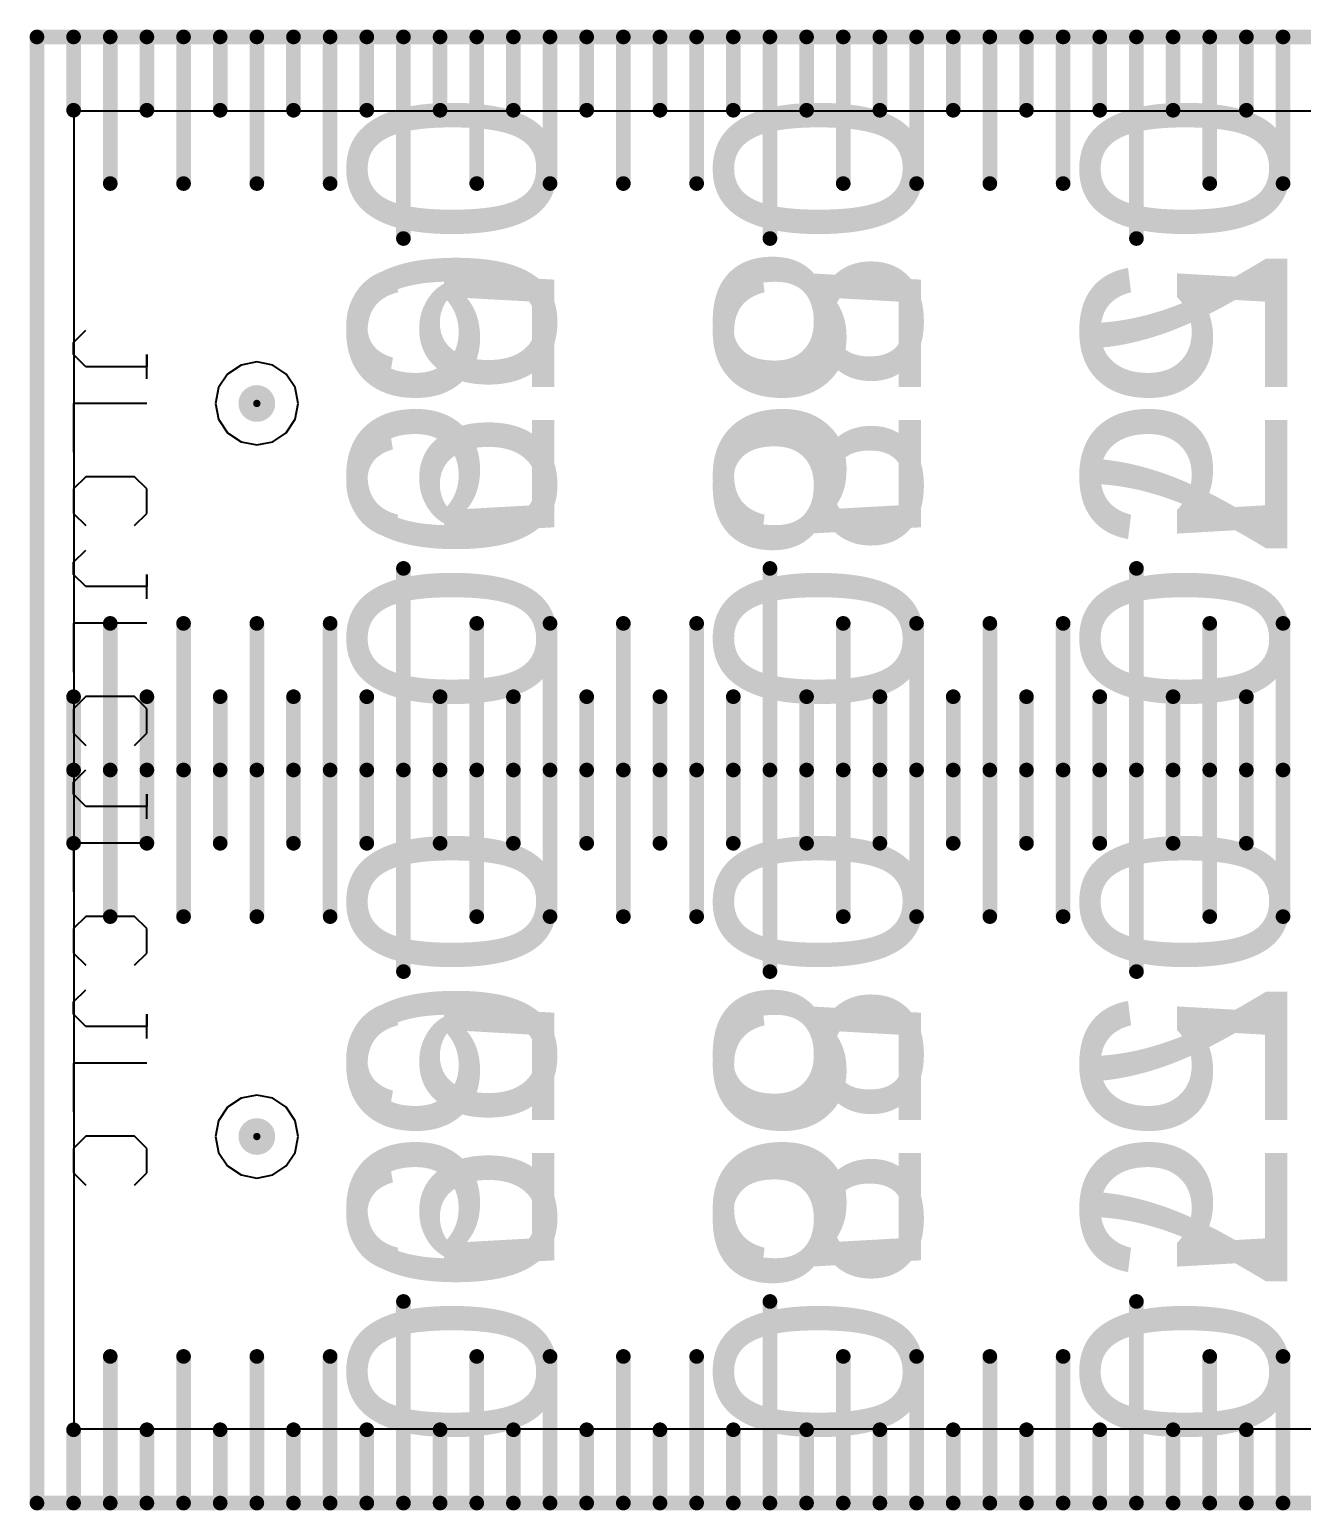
# Model space of a CAD drawing. Header units: millimetres. Extents: x 0 to 531, y -10 to 10.
# Drawn here: x 0.4 to 17.75, y -10.1 to 10.1 of the extents above; entities that cross this region are included whole.
import ezdxf

# ---------------------------------------------------------------- set-up
doc = ezdxf.new("R2010")
doc.units = ezdxf.units.MM
for name, color, linetype in [('BottomLayer', 5, 'Continuous'), ('BottomOverlay', 54, 'Continuous'), ('BottomSolder', 6, 'Continuous'), ('Mechanical1', 6, 'Continuous'), ('PadHoleLayer', 156, 'Continuous'), ('TopLayer', 1, 'Continuous'), ('TopOverlay', 2, 'Continuous'), ('TopSolder', 216, 'Continuous')]:
    doc.layers.add(name, color=color, linetype=linetype)

msp = doc.modelspace()

# ---------------------------------------------------------------- linework, layer by layer
at = {"layer": 'BottomLayer'}
for p, q in [((1.009, 8.991), (483.359, 8.991)), ((1.009, -8.991), (1.009, 8.991)), ((3.284, 5.523), (3.1, 5.4)), ((3.5, 5.566), (3.284, 5.523)), ((3.716, 5.523), (3.5, 5.566)), ((3.9, 5.4), (3.716, 5.523)), ((3.1, 5.4), (2.977, 5.216)), ((4.023, 5.216), (3.9, 5.4)), ((2.977, 5.216), (2.934, 5)), ((4.066, 5), (4.023, 5.216)), ((2.934, 5), (2.977, 4.784)), ((4.023, 4.784), (4.066, 5)), ((2.977, 4.784), (3.1, 4.6)), ((3.9, 4.6), (4.023, 4.784)), ((3.1, 4.6), (3.284, 4.477)), ((3.284, 4.477), (3.5, 4.434)), ((3.5, 4.434), (3.716, 4.477)), ((3.716, 4.477), (3.9, 4.6)), ((3.5, -4.434), (3.284, -4.477)), ((3.716, -4.477), (3.5, -4.434)), ((3.1, -4.6), (2.977, -4.784)), ((3.284, -4.477), (3.1, -4.6)), ((3.9, -4.6), (3.716, -4.477)), ((4.023, -4.784), (3.9, -4.6)), ((2.977, -4.784), (2.934, -5)), ((4.066, -5), (4.023, -4.784)), ((2.934, -5), (2.977, -5.216)), ((4.023, -5.216), (4.066, -5)), ((2.977, -5.216), (3.1, -5.4)), ((3.9, -5.4), (4.023, -5.216)), ((3.1, -5.4), (3.284, -5.523)), ((3.716, -5.523), (3.9, -5.4)), ((3.284, -5.523), (3.5, -5.566)), ((3.5, -5.566), (3.716, -5.523)), ((483.353, -8.991), (1.009, -8.991))]:
    msp.add_line(p, q, dxfattribs=at)
at = {"layer": 'BottomOverlay', "const_width": 0.2}
for points in [[(1, 9), (1, 10)], [(1.5, 8), (1.5, 10)], [(2, 9), (2, 10)], [(2.5, 8), (2.5, 10)], [(3, 9), (3, 10)], [(3.5, 8), (3.5, 10)], [(4, 9), (4, 10)], [(4.5, 8), (4.5, 10)], [(5, 9), (5, 10)], [(5.5, 7.25), (5.5, 10)], [(6, 9), (6, 10)], [(6.5, 8), (6.5, 10)], [(7, 9), (7, 10)], [(7.5, 8), (7.5, 10)], [(8, 9), (8, 10)], [(8.5, 8), (8.5, 10)], [(9, 9), (9, 10)], [(9.5, 8), (9.5, 10)], [(10, 9), (10, 10)], [(10.5, 7.25), (10.5, 10)], [(11, 9), (11, 10)], [(11.5, 8), (11.5, 10)], [(12, 9), (12, 10)], [(12.5, 8), (12.5, 10)], [(13, 9), (13, 10)], [(13.5, 8), (13.5, 10)], [(14, 9), (14, 10)], [(14.5, 8), (14.5, 10)], [(15, 9), (15, 10)], [(15.5, 7.25), (15.5, 10)], [(16, 9), (16, 10)], [(16.5, 8), (16.5, 10)], [(17, 9), (17, 10)], [(17.5, 8), (17.5, 10)], [(5.5, 0), (5.5, 2.75)], [(10.5, 0), (10.5, 2.75)], [(15.5, 0), (15.5, 2.75)], [(1.5, 0), (1.5, 2)], [(2.5, 0), (2.5, 2)], [(3.5, 0), (3.5, 2)], [(4.5, 0), (4.5, 2)], [(6.5, 0), (6.5, 2)], [(7.5, 0), (7.5, 2)], [(8.5, 0), (8.5, 2)], [(9.5, 0), (9.5, 2)], [(11.5, 0), (11.5, 2)], [(12.5, 0), (12.5, 2)], [(13.5, 0), (13.5, 2)], [(14.5, 0), (14.5, 2)], [(16.5, 0), (16.5, 2)], [(17.5, 0), (17.5, 2)], [(1, 0), (1, 1)], [(2, 0), (2, 1)], [(3, 0), (3, 1)], [(4, 0), (4, 1)], [(5, 0), (5, 1)], [(6, 0), (6, 1)], [(7, 0), (7, 1)], [(8, 0), (8, 1)], [(9, 0), (9, 1)], [(10, 0), (10, 1)], [(11, 0), (11, 1)], [(12, 0), (12, 1)], [(13, 0), (13, 1)], [(14, 0), (14, 1)], [(15, 0), (15, 1)], [(16, 0), (16, 1)], [(17, 0), (17, 1)], [(1, -1), (1, 0)], [(1.5, -2), (1.5, 0)], [(2, -1), (2, 0)], [(2.5, -2), (2.5, 0)], [(3, -1), (3, 0)], [(3.5, -2), (3.5, 0)], [(4, -1), (4, 0)], [(4.5, -2), (4.5, 0)], [(5, -1), (5, 0)], [(5.5, -2.75), (5.5, 0)], [(6, -1), (6, 0)], [(6.5, -2), (6.5, 0)], [(7, -1), (7, 0)], [(7.5, -2), (7.5, 0)], [(8, -1), (8, 0)], [(8.5, -2), (8.5, 0)], [(9, -1), (9, 0)], [(9.5, -2), (9.5, 0)], [(10, -1), (10, 0)], [(10.5, -2.75), (10.5, 0)], [(11, -1), (11, 0)], [(11.5, -2), (11.5, 0)], [(12, -1), (12, 0)], [(12.5, -2), (12.5, 0)], [(13, -1), (13, 0)], [(13.5, -2), (13.5, 0)], [(14, -1), (14, 0)], [(14.5, -2), (14.5, 0)], [(15, -1), (15, 0)], [(15.5, -2.75), (15.5, 0)], [(16, -1), (16, 0)], [(16.5, -2), (16.5, 0)], [(17, -1), (17, 0)], [(17.5, -2), (17.5, 0)], [(5.5, -10), (5.5, -7.25)], [(10.5, -10), (10.5, -7.25)], [(15.5, -10), (15.5, -7.25)], [(1.5, -10), (1.5, -8)], [(2.5, -10), (2.5, -8)], [(3.5, -10), (3.5, -8)], [(4.5, -10), (4.5, -8)], [(6.5, -10), (6.5, -8)], [(7.5, -10), (7.5, -8)], [(8.5, -10), (8.5, -8)], [(9.5, -10), (9.5, -8)], [(11.5, -10), (11.5, -8)], [(12.5, -10), (12.5, -8)], [(13.5, -10), (13.5, -8)], [(14.5, -10), (14.5, -8)], [(16.5, -10), (16.5, -8)], [(17.5, -10), (17.5, -8)], [(1, -10), (1, -9)], [(2, -10), (2, -9)], [(3, -10), (3, -9)], [(4, -10), (4, -9)], [(5, -10), (5, -9)], [(6, -10), (6, -9)], [(7, -10), (7, -9)], [(8, -10), (8, -9)], [(9, -10), (9, -9)], [(10, -10), (10, -9)], [(11, -10), (11, -9)], [(12, -10), (12, -9)], [(13, -10), (13, -9)], [(14, -10), (14, -9)], [(15, -10), (15, -9)], [(16, -10), (16, -9)], [(17, -10), (17, -9)]]:
    msp.add_lwpolyline(points, dxfattribs=at)
at = {"layer": 'BottomOverlay', "const_width": 0.1}
for points in [[(0.95, 10, 1), (1.05, 10, 1)], [(1.45, 10, 1), (1.55, 10, 1)], [(1.95, 10, 1), (2.05, 10, 1)], [(2.45, 10, 1), (2.55, 10, 1)], [(2.95, 10, 1), (3.05, 10, 1)], [(3.45, 10, 1), (3.55, 10, 1)], [(3.95, 10, 1), (4.05, 10, 1)], [(4.45, 10, 1), (4.55, 10, 1)], [(4.95, 10, 1), (5.05, 10, 1)], [(5.45, 10, 1), (5.55, 10, 1)], [(5.95, 10, 1), (6.05, 10, 1)], [(6.45, 10, 1), (6.55, 10, 1)], [(6.95, 10, 1), (7.05, 10, 1)], [(7.45, 10, 1), (7.55, 10, 1)], [(7.95, 10, 1), (8.05, 10, 1)], [(8.45, 10, 1), (8.55, 10, 1)], [(8.95, 10, 1), (9.05, 10, 1)], [(9.45, 10, 1), (9.55, 10, 1)], [(9.95, 10, 1), (10.05, 10, 1)], [(10.45, 10, 1), (10.55, 10, 1)], [(10.95, 10, 1), (11.05, 10, 1)], [(11.45, 10, 1), (11.55, 10, 1)], [(11.95, 10, 1), (12.05, 10, 1)], [(12.45, 10, 1), (12.55, 10, 1)], [(12.95, 10, 1), (13.05, 10, 1)], [(13.45, 10, 1), (13.55, 10, 1)], [(13.95, 10, 1), (14.05, 10, 1)], [(14.45, 10, 1), (14.55, 10, 1)], [(14.95, 10, 1), (15.05, 10, 1)], [(15.45, 10, 1), (15.55, 10, 1)], [(15.95, 10, 1), (16.05, 10, 1)], [(16.45, 10, 1), (16.55, 10, 1)], [(16.95, 10, 1), (17.05, 10, 1)], [(17.45, 10, 1), (17.55, 10, 1)], [(0.95, 9, 1), (1.05, 9, 1)], [(1.95, 9, 1), (2.05, 9, 1)], [(2.95, 9, 1), (3.05, 9, 1)], [(3.95, 9, 1), (4.05, 9, 1)], [(4.95, 9, 1), (5.05, 9, 1)], [(5.95, 9, 1), (6.05, 9, 1)], [(6.95, 9, 1), (7.05, 9, 1)], [(7.95, 9, 1), (8.05, 9, 1)], [(8.95, 9, 1), (9.05, 9, 1)], [(9.95, 9, 1), (10.05, 9, 1)], [(10.95, 9, 1), (11.05, 9, 1)], [(11.95, 9, 1), (12.05, 9, 1)], [(12.95, 9, 1), (13.05, 9, 1)], [(13.95, 9, 1), (14.05, 9, 1)], [(14.95, 9, 1), (15.05, 9, 1)], [(15.95, 9, 1), (16.05, 9, 1)], [(16.95, 9, 1), (17.05, 9, 1)], [(1.45, 8, 1), (1.55, 8, 1)], [(2.45, 8, 1), (2.55, 8, 1)], [(3.45, 8, 1), (3.55, 8, 1)], [(4.45, 8, 1), (4.55, 8, 1)], [(6.45, 8, 1), (6.55, 8, 1)], [(7.45, 8, 1), (7.55, 8, 1)], [(8.45, 8, 1), (8.55, 8, 1)], [(9.45, 8, 1), (9.55, 8, 1)], [(11.45, 8, 1), (11.55, 8, 1)], [(12.45, 8, 1), (12.55, 8, 1)], [(13.45, 8, 1), (13.55, 8, 1)], [(14.45, 8, 1), (14.55, 8, 1)], [(16.45, 8, 1), (16.55, 8, 1)], [(17.45, 8, 1), (17.55, 8, 1)], [(5.45, 7.25, 1), (5.55, 7.25, 1)], [(10.45, 7.25, 1), (10.55, 7.25, 1)], [(15.45, 7.25, 1), (15.55, 7.25, 1)], [(5.45, 2.75, 1), (5.55, 2.75, 1)], [(10.45, 2.75, 1), (10.55, 2.75, 1)], [(15.45, 2.75, 1), (15.55, 2.75, 1)], [(1.45, 2, 1), (1.55, 2, 1)], [(2.45, 2, 1), (2.55, 2, 1)], [(3.45, 2, 1), (3.55, 2, 1)], [(4.45, 2, 1), (4.55, 2, 1)], [(6.45, 2, 1), (6.55, 2, 1)], [(7.45, 2, 1), (7.55, 2, 1)], [(8.45, 2, 1), (8.55, 2, 1)], [(9.45, 2, 1), (9.55, 2, 1)], [(11.45, 2, 1), (11.55, 2, 1)], [(12.45, 2, 1), (12.55, 2, 1)], [(13.45, 2, 1), (13.55, 2, 1)], [(14.45, 2, 1), (14.55, 2, 1)], [(16.45, 2, 1), (16.55, 2, 1)], [(17.45, 2, 1), (17.55, 2, 1)], [(0.95, 1, 1), (1.05, 1, 1)], [(1.95, 1, 1), (2.05, 1, 1)], [(2.95, 1, 1), (3.05, 1, 1)], [(3.95, 1, 1), (4.05, 1, 1)], [(4.95, 1, 1), (5.05, 1, 1)], [(5.95, 1, 1), (6.05, 1, 1)], [(6.95, 1, 1), (7.05, 1, 1)], [(7.95, 1, 1), (8.05, 1, 1)], [(8.95, 1, 1), (9.05, 1, 1)], [(9.95, 1, 1), (10.05, 1, 1)], [(10.95, 1, 1), (11.05, 1, 1)], [(11.95, 1, 1), (12.05, 1, 1)], [(12.95, 1, 1), (13.05, 1, 1)], [(13.95, 1, 1), (14.05, 1, 1)], [(14.95, 1, 1), (15.05, 1, 1)], [(15.95, 1, 1), (16.05, 1, 1)], [(16.95, 1, 1), (17.05, 1, 1)], [(0.95, 0, 1), (1.05, 0, 1)], [(0.95, 0, 1), (1.05, 0, 1)], [(1.45, 0, 1), (1.55, 0, 1)], [(1.45, 0, 1), (1.55, 0, 1)], [(1.95, 0, 1), (2.05, 0, 1)], [(1.95, 0, 1), (2.05, 0, 1)], [(2.45, 0, 1), (2.55, 0, 1)], [(2.45, 0, 1), (2.55, 0, 1)], [(2.95, 0, 1), (3.05, 0, 1)], [(2.95, 0, 1), (3.05, 0, 1)], [(3.45, 0, 1), (3.55, 0, 1)], [(3.45, 0, 1), (3.55, 0, 1)], [(3.95, 0, 1), (4.05, 0, 1)], [(3.95, 0, 1), (4.05, 0, 1)], [(4.45, 0, 1), (4.55, 0, 1)], [(4.45, 0, 1), (4.55, 0, 1)], [(4.95, 0, 1), (5.05, 0, 1)], [(4.95, 0, 1), (5.05, 0, 1)], [(5.45, 0, 1), (5.55, 0, 1)], [(5.45, 0, 1), (5.55, 0, 1)], [(5.95, 0, 1), (6.05, 0, 1)], [(5.95, 0, 1), (6.05, 0, 1)], [(6.45, 0, 1), (6.55, 0, 1)], [(6.45, 0, 1), (6.55, 0, 1)], [(6.95, 0, 1), (7.05, 0, 1)], [(6.95, 0, 1), (7.05, 0, 1)], [(7.45, 0, 1), (7.55, 0, 1)], [(7.45, 0, 1), (7.55, 0, 1)], [(7.95, 0, 1), (8.05, 0, 1)], [(7.95, 0, 1), (8.05, 0, 1)], [(8.45, 0, 1), (8.55, 0, 1)], [(8.45, 0, 1), (8.55, 0, 1)], [(8.95, 0, 1), (9.05, 0, 1)], [(8.95, 0, 1), (9.05, 0, 1)], [(9.45, 0, 1), (9.55, 0, 1)], [(9.45, 0, 1), (9.55, 0, 1)], [(9.95, 0, 1), (10.05, 0, 1)], [(9.95, 0, 1), (10.05, 0, 1)], [(10.45, 0, 1), (10.55, 0, 1)], [(10.45, 0, 1), (10.55, 0, 1)], [(10.95, 0, 1), (11.05, 0, 1)], [(10.95, 0, 1), (11.05, 0, 1)], [(11.45, 0, 1), (11.55, 0, 1)], [(11.45, 0, 1), (11.55, 0, 1)], [(11.95, 0, 1), (12.05, 0, 1)], [(11.95, 0, 1), (12.05, 0, 1)], [(12.45, 0, 1), (12.55, 0, 1)], [(12.45, 0, 1), (12.55, 0, 1)], [(12.95, 0, 1), (13.05, 0, 1)], [(12.95, 0, 1), (13.05, 0, 1)], [(13.45, 0, 1), (13.55, 0, 1)], [(13.45, 0, 1), (13.55, 0, 1)], [(13.95, 0, 1), (14.05, 0, 1)], [(13.95, 0, 1), (14.05, 0, 1)], [(14.45, 0, 1), (14.55, 0, 1)], [(14.45, 0, 1), (14.55, 0, 1)], [(14.95, 0, 1), (15.05, 0, 1)], [(14.95, 0, 1), (15.05, 0, 1)], [(15.45, 0, 1), (15.55, 0, 1)], [(15.45, 0, 1), (15.55, 0, 1)], [(15.95, 0, 1), (16.05, 0, 1)], [(15.95, 0, 1), (16.05, 0, 1)], [(16.45, 0, 1), (16.55, 0, 1)], [(16.45, 0, 1), (16.55, 0, 1)], [(16.95, 0, 1), (17.05, 0, 1)], [(16.95, 0, 1), (17.05, 0, 1)], [(17.45, 0, 1), (17.55, 0, 1)], [(17.45, 0, 1), (17.55, 0, 1)], [(0.95, -1, 1), (1.05, -1, 1)], [(1.95, -1, 1), (2.05, -1, 1)], [(2.95, -1, 1), (3.05, -1, 1)], [(3.95, -1, 1), (4.05, -1, 1)], [(4.95, -1, 1), (5.05, -1, 1)], [(5.95, -1, 1), (6.05, -1, 1)], [(6.95, -1, 1), (7.05, -1, 1)], [(7.95, -1, 1), (8.05, -1, 1)], [(8.95, -1, 1), (9.05, -1, 1)], [(9.95, -1, 1), (10.05, -1, 1)], [(10.95, -1, 1), (11.05, -1, 1)], [(11.95, -1, 1), (12.05, -1, 1)], [(12.95, -1, 1), (13.05, -1, 1)], [(13.95, -1, 1), (14.05, -1, 1)], [(14.95, -1, 1), (15.05, -1, 1)], [(15.95, -1, 1), (16.05, -1, 1)], [(16.95, -1, 1), (17.05, -1, 1)], [(1.45, -2, 1), (1.55, -2, 1)], [(2.45, -2, 1), (2.55, -2, 1)], [(3.45, -2, 1), (3.55, -2, 1)], [(4.45, -2, 1), (4.55, -2, 1)], [(6.45, -2, 1), (6.55, -2, 1)], [(7.45, -2, 1), (7.55, -2, 1)], [(8.45, -2, 1), (8.55, -2, 1)], [(9.45, -2, 1), (9.55, -2, 1)], [(11.45, -2, 1), (11.55, -2, 1)], [(12.45, -2, 1), (12.55, -2, 1)], [(13.45, -2, 1), (13.55, -2, 1)], [(14.45, -2, 1), (14.55, -2, 1)], [(16.45, -2, 1), (16.55, -2, 1)], [(17.45, -2, 1), (17.55, -2, 1)], [(5.45, -2.75, 1), (5.55, -2.75, 1)], [(10.45, -2.75, 1), (10.55, -2.75, 1)], [(15.45, -2.75, 1), (15.55, -2.75, 1)], [(5.45, -7.25, 1), (5.55, -7.25, 1)], [(10.45, -7.25, 1), (10.55, -7.25, 1)], [(15.45, -7.25, 1), (15.55, -7.25, 1)], [(1.45, -8, 1), (1.55, -8, 1)], [(2.45, -8, 1), (2.55, -8, 1)], [(3.45, -8, 1), (3.55, -8, 1)], [(4.45, -8, 1), (4.55, -8, 1)], [(6.45, -8, 1), (6.55, -8, 1)], [(7.45, -8, 1), (7.55, -8, 1)], [(8.45, -8, 1), (8.55, -8, 1)], [(9.45, -8, 1), (9.55, -8, 1)], [(11.45, -8, 1), (11.55, -8, 1)], [(12.45, -8, 1), (12.55, -8, 1)], [(13.45, -8, 1), (13.55, -8, 1)], [(14.45, -8, 1), (14.55, -8, 1)], [(16.45, -8, 1), (16.55, -8, 1)], [(17.45, -8, 1), (17.55, -8, 1)], [(0.95, -9, 1), (1.05, -9, 1)], [(1.95, -9, 1), (2.05, -9, 1)], [(2.95, -9, 1), (3.05, -9, 1)], [(3.95, -9, 1), (4.05, -9, 1)], [(4.95, -9, 1), (5.05, -9, 1)], [(5.95, -9, 1), (6.05, -9, 1)], [(6.95, -9, 1), (7.05, -9, 1)], [(7.95, -9, 1), (8.05, -9, 1)], [(8.95, -9, 1), (9.05, -9, 1)], [(9.95, -9, 1), (10.05, -9, 1)], [(10.95, -9, 1), (11.05, -9, 1)], [(11.95, -9, 1), (12.05, -9, 1)], [(12.95, -9, 1), (13.05, -9, 1)], [(13.95, -9, 1), (14.05, -9, 1)], [(14.95, -9, 1), (15.05, -9, 1)], [(15.95, -9, 1), (16.05, -9, 1)], [(16.95, -9, 1), (17.05, -9, 1)], [(0.95, -10, 1), (1.05, -10, 1)], [(1.45, -10, 1), (1.55, -10, 1)], [(1.95, -10, 1), (2.05, -10, 1)], [(2.45, -10, 1), (2.55, -10, 1)], [(2.95, -10, 1), (3.05, -10, 1)], [(3.45, -10, 1), (3.55, -10, 1)], [(3.95, -10, 1), (4.05, -10, 1)], [(4.45, -10, 1), (4.55, -10, 1)], [(4.95, -10, 1), (5.05, -10, 1)], [(5.45, -10, 1), (5.55, -10, 1)], [(5.95, -10, 1), (6.05, -10, 1)], [(6.45, -10, 1), (6.55, -10, 1)], [(6.95, -10, 1), (7.05, -10, 1)], [(7.45, -10, 1), (7.55, -10, 1)], [(7.95, -10, 1), (8.05, -10, 1)], [(8.45, -10, 1), (8.55, -10, 1)], [(8.95, -10, 1), (9.05, -10, 1)], [(9.45, -10, 1), (9.55, -10, 1)], [(9.95, -10, 1), (10.05, -10, 1)], [(10.45, -10, 1), (10.55, -10, 1)], [(10.95, -10, 1), (11.05, -10, 1)], [(11.45, -10, 1), (11.55, -10, 1)], [(11.95, -10, 1), (12.05, -10, 1)], [(12.45, -10, 1), (12.55, -10, 1)], [(12.95, -10, 1), (13.05, -10, 1)], [(13.45, -10, 1), (13.55, -10, 1)], [(13.95, -10, 1), (14.05, -10, 1)], [(14.45, -10, 1), (14.55, -10, 1)], [(14.95, -10, 1), (15.05, -10, 1)], [(15.45, -10, 1), (15.55, -10, 1)], [(15.95, -10, 1), (16.05, -10, 1)], [(16.45, -10, 1), (16.55, -10, 1)], [(16.95, -10, 1), (17.05, -10, 1)], [(17.45, -10, 1), (17.55, -10, 1)]]:
    msp.add_lwpolyline(points, format="xyb", close=True, dxfattribs=at)
at = {"layer": 'BottomSolder', "const_width": 0.05}
for points in [[(3.475, 5, 1), (3.525, 5, 1)], [(3.475, -5, 1), (3.525, -5, 1)]]:
    msp.add_lwpolyline(points, format="xyb", close=True, dxfattribs=at)
at = {"layer": 'Mechanical1', "const_width": 0.2}
for points in [[(0.5, 10), (484.828, 10)], [(0.5, -10), (0.5, 10)], [(0.5, -10), (484.821, -10)]]:
    msp.add_lwpolyline(points, dxfattribs=at)
at = {"layer": 'Mechanical1', "const_width": 0.1}
for points in [[(0.45, 10, 1), (0.55, 10, 1)], [(0.45, 10, 1), (0.55, 10, 1)], [(0.45, -10, 1), (0.55, -10, 1)], [(0.45, -10, 1), (0.55, -10, 1)]]:
    msp.add_lwpolyline(points, format="xyb", close=True, dxfattribs=at)
at = {"layer": 'PadHoleLayer', "const_width": 0.25}
for points in [[(3.375, 5, 1), (3.625, 5, 1)], [(3.375, -5, 1), (3.625, -5, 1)]]:
    msp.add_lwpolyline(points, format="xyb", close=True, dxfattribs=at)
at = {"layer": 'TopLayer'}
for p, q in [((1.009, 8.991), (483.359, 8.991)), ((1.009, -8.991), (1.009, 8.991)), ((3.284, 5.523), (3.1, 5.4)), ((3.5, 5.566), (3.284, 5.523)), ((3.716, 5.523), (3.5, 5.566)), ((3.9, 5.4), (3.716, 5.523)), ((3.1, 5.4), (2.977, 5.216)), ((4.023, 5.216), (3.9, 5.4)), ((2.977, 5.216), (2.934, 5)), ((4.066, 5), (4.023, 5.216)), ((2.934, 5), (2.977, 4.784)), ((4.023, 4.784), (4.066, 5)), ((2.977, 4.784), (3.1, 4.6)), ((3.9, 4.6), (4.023, 4.784)), ((3.1, 4.6), (3.284, 4.477)), ((3.284, 4.477), (3.5, 4.434)), ((3.5, 4.434), (3.716, 4.477)), ((3.716, 4.477), (3.9, 4.6)), ((3.5, -4.434), (3.284, -4.477)), ((3.716, -4.477), (3.5, -4.434)), ((3.1, -4.6), (2.977, -4.784)), ((3.284, -4.477), (3.1, -4.6)), ((3.9, -4.6), (3.716, -4.477)), ((4.023, -4.784), (3.9, -4.6)), ((2.977, -4.784), (2.934, -5)), ((4.066, -5), (4.023, -4.784)), ((2.934, -5), (2.977, -5.216)), ((4.023, -5.216), (4.066, -5)), ((2.977, -5.216), (3.1, -5.4)), ((3.9, -5.4), (4.023, -5.216)), ((3.1, -5.4), (3.284, -5.523)), ((3.716, -5.523), (3.9, -5.4)), ((3.284, -5.523), (3.5, -5.566)), ((3.5, -5.566), (3.716, -5.523)), ((483.353, -8.991), (1.009, -8.991))]:
    msp.add_line(p, q, dxfattribs=at)
at = {"layer": 'TopOverlay'}
for p, q in [((1, 5.833), (1.167, 6)), ((1, 5.667), (1, 5.833)), ((1.167, 5.5), (1, 5.667)), ((2, 5.334), (2, 5.667)), ((2, 5.667), (2, 5.5)), ((2, 5.5), (1.167, 5.5)), ((2, 5), (1, 5)), ((1, 5), (1, 4.334)), ((1.167, 4.001), (1, 3.834)), ((1.833, 4.001), (1.167, 4.001)), ((2, 3.834), (1.833, 4.001)), ((1, 3.834), (1, 3.501)), ((2, 3.501), (2, 3.834)), ((1, 3.501), (1.167, 3.334)), ((1.833, 3.334), (2, 3.501)), ((1, 2.834), (1.167, 3.001)), ((1, 2.668), (1, 2.834)), ((1.167, 2.501), (1, 2.668)), ((2, 2.335), (2, 2.668)), ((2, 2.668), (2, 2.501)), ((2, 2.501), (1.167, 2.501)), ((2, 2.001), (1, 2.001)), ((1, 2.001), (1, 1.335)), ((1.167, 1.002), (1, 0.835)), ((1, 0.835), (1, 0.502)), ((1.833, 1.002), (1.167, 1.002)), ((2, 0.835), (1.833, 1.002)), ((2, 0.502), (2, 0.835)), ((1, 0.502), (1.167, 0.335)), ((1.833, 0.335), (2, 0.502)), ((1, -0.165), (1.167, 0.002)), ((1, -0.331), (1, -0.165)), ((1.167, -0.498), (1, -0.331)), ((2, -0.665), (2, -0.331)), ((2, -0.331), (2, -0.498)), ((2, -0.498), (1.167, -0.498)), ((2, -0.998), (1, -0.998)), ((1, -0.998), (1, -1.664)), ((1.167, -1.997), (1, -2.164)), ((1.833, -1.997), (1.167, -1.997)), ((2, -2.164), (1.833, -1.997)), ((1, -2.164), (1, -2.497)), ((2, -2.497), (2, -2.164)), ((1, -2.497), (1.167, -2.664)), ((1.833, -2.664), (2, -2.497)), ((1, -3.164), (1.167, -2.997)), ((1, -3.33), (1, -3.164)), ((1.167, -3.497), (1, -3.33)), ((2, -3.664), (2, -3.33)), ((2, -3.33), (2, -3.497)), ((2, -3.497), (1.167, -3.497)), ((2, -3.997), (1, -3.997)), ((1, -3.997), (1, -4.663)), ((1.167, -4.996), (1, -5.163)), ((1.833, -4.996), (1.167, -4.996)), ((2, -5.163), (1.833, -4.996)), ((1, -5.163), (1, -5.496)), ((2, -5.496), (2, -5.163)), ((1, -5.496), (1.167, -5.663)), ((1.833, -5.663), (2, -5.496))]:
    msp.add_line(p, q, dxfattribs=at)
at = {"layer": 'TopOverlay', "const_width": 0.2}
for points in [[(1, 9), (1, 10)], [(1.5, 8), (1.5, 10)], [(2, 9), (2, 10)], [(2.5, 8), (2.5, 10)], [(3, 9), (3, 10)], [(3.5, 8), (3.5, 10)], [(4, 9), (4, 10)], [(4.5, 8), (4.5, 10)], [(5, 9), (5, 10)], [(5.5, 7.25), (5.5, 10)], [(6, 9), (6, 10)], [(6.5, 8), (6.5, 10)], [(7, 9), (7, 10)], [(7.5, 8), (7.5, 10)], [(8, 9), (8, 10)], [(8.5, 8), (8.5, 10)], [(9, 9), (9, 10)], [(9.5, 8), (9.5, 10)], [(10, 9), (10, 10)], [(10.5, 7.25), (10.5, 10)], [(11, 9), (11, 10)], [(11.5, 8), (11.5, 10)], [(12, 9), (12, 10)], [(12.5, 8), (12.5, 10)], [(13, 9), (13, 10)], [(13.5, 8), (13.5, 10)], [(14, 9), (14, 10)], [(14.5, 8), (14.5, 10)], [(15, 9), (15, 10)], [(15.5, 7.25), (15.5, 10)], [(16, 9), (16, 10)], [(16.5, 8), (16.5, 10)], [(17, 9), (17, 10)], [(17.5, 8), (17.5, 10)], [(5.5, 0), (5.5, 2.75)], [(10.5, 0), (10.5, 2.75)], [(15.5, 0), (15.5, 2.75)], [(2.5, 0), (2.5, 2)], [(3.5, 0), (3.5, 2)], [(4.5, 0), (4.5, 2)], [(6.5, 0), (6.5, 2)], [(7.5, 0), (7.5, 2)], [(8.5, 0), (8.5, 2)], [(9.5, 0), (9.5, 2)], [(11.5, 0), (11.5, 2)], [(12.5, 0), (12.5, 2)], [(13.5, 0), (13.5, 2)], [(14.5, 0), (14.5, 2)], [(16.5, 0), (16.5, 2)], [(17.5, 0), (17.5, 2)], [(3, 0), (3, 1)], [(4, 0), (4, 1)], [(5, 0), (5, 1)], [(6, 0), (6, 1)], [(7, 0), (7, 1)], [(8, 0), (8, 1)], [(9, 0), (9, 1)], [(10, 0), (10, 1)], [(11, 0), (11, 1)], [(12, 0), (12, 1)], [(13, 0), (13, 1)], [(14, 0), (14, 1)], [(15, 0), (15, 1)], [(16, 0), (16, 1)], [(17, 0), (17, 1)], [(2.5, -2), (2.5, 0)], [(3, -1), (3, 0)], [(3.5, -2), (3.5, 0)], [(4, -1), (4, 0)], [(4.5, -2), (4.5, 0)], [(5, -1), (5, 0)], [(5.5, -2.75), (5.5, 0)], [(6, -1), (6, 0)], [(6.5, -2), (6.5, 0)], [(7, -1), (7, 0)], [(7.5, -2), (7.5, 0)], [(8, -1), (8, 0)], [(8.5, -2), (8.5, 0)], [(9, -1), (9, 0)], [(9.5, -2), (9.5, 0)], [(10, -1), (10, 0)], [(10.5, -2.75), (10.5, 0)], [(11, -1), (11, 0)], [(11.5, -2), (11.5, 0)], [(12, -1), (12, 0)], [(12.5, -2), (12.5, 0)], [(13, -1), (13, 0)], [(13.5, -2), (13.5, 0)], [(14, -1), (14, 0)], [(14.5, -2), (14.5, 0)], [(15, -1), (15, 0)], [(15.5, -2.75), (15.5, 0)], [(16, -1), (16, 0)], [(16.5, -2), (16.5, 0)], [(17, -1), (17, 0)], [(17.5, -2), (17.5, 0)], [(5.5, -10), (5.5, -7.25)], [(10.5, -10), (10.5, -7.25)], [(15.5, -10), (15.5, -7.25)], [(1.5, -10), (1.5, -8)], [(2.5, -10), (2.5, -8)], [(3.5, -10), (3.5, -8)], [(4.5, -10), (4.5, -8)], [(6.5, -10), (6.5, -8)], [(7.5, -10), (7.5, -8)], [(8.5, -10), (8.5, -8)], [(9.5, -10), (9.5, -8)], [(11.5, -10), (11.5, -8)], [(12.5, -10), (12.5, -8)], [(13.5, -10), (13.5, -8)], [(14.5, -10), (14.5, -8)], [(16.5, -10), (16.5, -8)], [(17.5, -10), (17.5, -8)], [(1, -10), (1, -9)], [(2, -10), (2, -9)], [(3, -10), (3, -9)], [(4, -10), (4, -9)], [(5, -10), (5, -9)], [(6, -10), (6, -9)], [(7, -10), (7, -9)], [(8, -10), (8, -9)], [(9, -10), (9, -9)], [(10, -10), (10, -9)], [(11, -10), (11, -9)], [(12, -10), (12, -9)], [(13, -10), (13, -9)], [(14, -10), (14, -9)], [(15, -10), (15, -9)], [(16, -10), (16, -9)], [(17, -10), (17, -9)]]:
    msp.add_lwpolyline(points, dxfattribs=at)
at = {"layer": 'TopOverlay', "const_width": 0.1}
for points in [[(0.95, 10, 1), (1.05, 10, 1)], [(1.45, 10, 1), (1.55, 10, 1)], [(1.95, 10, 1), (2.05, 10, 1)], [(2.45, 10, 1), (2.55, 10, 1)], [(2.95, 10, 1), (3.05, 10, 1)], [(3.45, 10, 1), (3.55, 10, 1)], [(3.95, 10, 1), (4.05, 10, 1)], [(4.45, 10, 1), (4.55, 10, 1)], [(4.95, 10, 1), (5.05, 10, 1)], [(5.45, 10, 1), (5.55, 10, 1)], [(5.95, 10, 1), (6.05, 10, 1)], [(6.45, 10, 1), (6.55, 10, 1)], [(6.95, 10, 1), (7.05, 10, 1)], [(7.45, 10, 1), (7.55, 10, 1)], [(7.95, 10, 1), (8.05, 10, 1)], [(8.45, 10, 1), (8.55, 10, 1)], [(8.95, 10, 1), (9.05, 10, 1)], [(9.45, 10, 1), (9.55, 10, 1)], [(9.95, 10, 1), (10.05, 10, 1)], [(10.45, 10, 1), (10.55, 10, 1)], [(10.95, 10, 1), (11.05, 10, 1)], [(11.45, 10, 1), (11.55, 10, 1)], [(11.95, 10, 1), (12.05, 10, 1)], [(12.45, 10, 1), (12.55, 10, 1)], [(12.95, 10, 1), (13.05, 10, 1)], [(13.45, 10, 1), (13.55, 10, 1)], [(13.95, 10, 1), (14.05, 10, 1)], [(14.45, 10, 1), (14.55, 10, 1)], [(14.95, 10, 1), (15.05, 10, 1)], [(15.45, 10, 1), (15.55, 10, 1)], [(15.95, 10, 1), (16.05, 10, 1)], [(16.45, 10, 1), (16.55, 10, 1)], [(16.95, 10, 1), (17.05, 10, 1)], [(17.45, 10, 1), (17.55, 10, 1)], [(0.95, 9, 1), (1.05, 9, 1)], [(1.95, 9, 1), (2.05, 9, 1)], [(2.95, 9, 1), (3.05, 9, 1)], [(3.95, 9, 1), (4.05, 9, 1)], [(4.95, 9, 1), (5.05, 9, 1)], [(5.95, 9, 1), (6.05, 9, 1)], [(6.95, 9, 1), (7.05, 9, 1)], [(7.95, 9, 1), (8.05, 9, 1)], [(8.95, 9, 1), (9.05, 9, 1)], [(9.95, 9, 1), (10.05, 9, 1)], [(10.95, 9, 1), (11.05, 9, 1)], [(11.95, 9, 1), (12.05, 9, 1)], [(12.95, 9, 1), (13.05, 9, 1)], [(13.95, 9, 1), (14.05, 9, 1)], [(14.95, 9, 1), (15.05, 9, 1)], [(15.95, 9, 1), (16.05, 9, 1)], [(16.95, 9, 1), (17.05, 9, 1)], [(1.45, 8, 1), (1.55, 8, 1)], [(2.45, 8, 1), (2.55, 8, 1)], [(3.45, 8, 1), (3.55, 8, 1)], [(4.45, 8, 1), (4.55, 8, 1)], [(6.45, 8, 1), (6.55, 8, 1)], [(7.45, 8, 1), (7.55, 8, 1)], [(8.45, 8, 1), (8.55, 8, 1)], [(9.45, 8, 1), (9.55, 8, 1)], [(11.45, 8, 1), (11.55, 8, 1)], [(12.45, 8, 1), (12.55, 8, 1)], [(13.45, 8, 1), (13.55, 8, 1)], [(14.45, 8, 1), (14.55, 8, 1)], [(16.45, 8, 1), (16.55, 8, 1)], [(17.45, 8, 1), (17.55, 8, 1)], [(5.45, 7.25, 1), (5.55, 7.25, 1)], [(10.45, 7.25, 1), (10.55, 7.25, 1)], [(15.45, 7.25, 1), (15.55, 7.25, 1)], [(5.45, 2.75, 1), (5.55, 2.75, 1)], [(10.45, 2.75, 1), (10.55, 2.75, 1)], [(15.45, 2.75, 1), (15.55, 2.75, 1)], [(2.45, 2, 1), (2.55, 2, 1)], [(3.45, 2, 1), (3.55, 2, 1)], [(4.45, 2, 1), (4.55, 2, 1)], [(6.45, 2, 1), (6.55, 2, 1)], [(7.45, 2, 1), (7.55, 2, 1)], [(8.45, 2, 1), (8.55, 2, 1)], [(9.45, 2, 1), (9.55, 2, 1)], [(11.45, 2, 1), (11.55, 2, 1)], [(12.45, 2, 1), (12.55, 2, 1)], [(13.45, 2, 1), (13.55, 2, 1)], [(14.45, 2, 1), (14.55, 2, 1)], [(16.45, 2, 1), (16.55, 2, 1)], [(17.45, 2, 1), (17.55, 2, 1)], [(2.95, 1, 1), (3.05, 1, 1)], [(3.95, 1, 1), (4.05, 1, 1)], [(4.95, 1, 1), (5.05, 1, 1)], [(5.95, 1, 1), (6.05, 1, 1)], [(6.95, 1, 1), (7.05, 1, 1)], [(7.95, 1, 1), (8.05, 1, 1)], [(8.95, 1, 1), (9.05, 1, 1)], [(9.95, 1, 1), (10.05, 1, 1)], [(10.95, 1, 1), (11.05, 1, 1)], [(11.95, 1, 1), (12.05, 1, 1)], [(12.95, 1, 1), (13.05, 1, 1)], [(13.95, 1, 1), (14.05, 1, 1)], [(14.95, 1, 1), (15.05, 1, 1)], [(15.95, 1, 1), (16.05, 1, 1)], [(16.95, 1, 1), (17.05, 1, 1)], [(2.45, 0, 1), (2.55, 0, 1)], [(2.45, 0, 1), (2.55, 0, 1)], [(2.95, 0, 1), (3.05, 0, 1)], [(2.95, 0, 1), (3.05, 0, 1)], [(3.45, 0, 1), (3.55, 0, 1)], [(3.45, 0, 1), (3.55, 0, 1)], [(3.95, 0, 1), (4.05, 0, 1)], [(3.95, 0, 1), (4.05, 0, 1)], [(4.45, 0, 1), (4.55, 0, 1)], [(4.45, 0, 1), (4.55, 0, 1)], [(4.95, 0, 1), (5.05, 0, 1)], [(4.95, 0, 1), (5.05, 0, 1)], [(5.45, 0, 1), (5.55, 0, 1)], [(5.45, 0, 1), (5.55, 0, 1)], [(5.95, 0, 1), (6.05, 0, 1)], [(5.95, 0, 1), (6.05, 0, 1)], [(6.45, 0, 1), (6.55, 0, 1)], [(6.45, 0, 1), (6.55, 0, 1)], [(6.95, 0, 1), (7.05, 0, 1)], [(6.95, 0, 1), (7.05, 0, 1)], [(7.45, 0, 1), (7.55, 0, 1)], [(7.45, 0, 1), (7.55, 0, 1)], [(7.95, 0, 1), (8.05, 0, 1)], [(7.95, 0, 1), (8.05, 0, 1)], [(8.45, 0, 1), (8.55, 0, 1)], [(8.45, 0, 1), (8.55, 0, 1)], [(8.95, 0, 1), (9.05, 0, 1)], [(8.95, 0, 1), (9.05, 0, 1)], [(9.45, 0, 1), (9.55, 0, 1)], [(9.45, 0, 1), (9.55, 0, 1)], [(9.95, 0, 1), (10.05, 0, 1)], [(9.95, 0, 1), (10.05, 0, 1)], [(10.45, 0, 1), (10.55, 0, 1)], [(10.45, 0, 1), (10.55, 0, 1)], [(10.95, 0, 1), (11.05, 0, 1)], [(10.95, 0, 1), (11.05, 0, 1)], [(11.45, 0, 1), (11.55, 0, 1)], [(11.45, 0, 1), (11.55, 0, 1)], [(11.95, 0, 1), (12.05, 0, 1)], [(11.95, 0, 1), (12.05, 0, 1)], [(12.45, 0, 1), (12.55, 0, 1)], [(12.45, 0, 1), (12.55, 0, 1)], [(12.95, 0, 1), (13.05, 0, 1)], [(12.95, 0, 1), (13.05, 0, 1)], [(13.45, 0, 1), (13.55, 0, 1)], [(13.45, 0, 1), (13.55, 0, 1)], [(13.95, 0, 1), (14.05, 0, 1)], [(13.95, 0, 1), (14.05, 0, 1)], [(14.45, 0, 1), (14.55, 0, 1)], [(14.45, 0, 1), (14.55, 0, 1)], [(14.95, 0, 1), (15.05, 0, 1)], [(14.95, 0, 1), (15.05, 0, 1)], [(15.45, 0, 1), (15.55, 0, 1)], [(15.45, 0, 1), (15.55, 0, 1)], [(15.95, 0, 1), (16.05, 0, 1)], [(15.95, 0, 1), (16.05, 0, 1)], [(16.45, 0, 1), (16.55, 0, 1)], [(16.45, 0, 1), (16.55, 0, 1)], [(16.95, 0, 1), (17.05, 0, 1)], [(16.95, 0, 1), (17.05, 0, 1)], [(17.45, 0, 1), (17.55, 0, 1)], [(17.45, 0, 1), (17.55, 0, 1)], [(2.95, -1, 1), (3.05, -1, 1)], [(3.95, -1, 1), (4.05, -1, 1)], [(4.95, -1, 1), (5.05, -1, 1)], [(5.95, -1, 1), (6.05, -1, 1)], [(6.95, -1, 1), (7.05, -1, 1)], [(7.95, -1, 1), (8.05, -1, 1)], [(8.95, -1, 1), (9.05, -1, 1)], [(9.95, -1, 1), (10.05, -1, 1)], [(10.95, -1, 1), (11.05, -1, 1)], [(11.95, -1, 1), (12.05, -1, 1)], [(12.95, -1, 1), (13.05, -1, 1)], [(13.95, -1, 1), (14.05, -1, 1)], [(14.95, -1, 1), (15.05, -1, 1)], [(15.95, -1, 1), (16.05, -1, 1)], [(16.95, -1, 1), (17.05, -1, 1)], [(2.45, -2, 1), (2.55, -2, 1)], [(3.45, -2, 1), (3.55, -2, 1)], [(4.45, -2, 1), (4.55, -2, 1)], [(6.45, -2, 1), (6.55, -2, 1)], [(7.45, -2, 1), (7.55, -2, 1)], [(8.45, -2, 1), (8.55, -2, 1)], [(9.45, -2, 1), (9.55, -2, 1)], [(11.45, -2, 1), (11.55, -2, 1)], [(12.45, -2, 1), (12.55, -2, 1)], [(13.45, -2, 1), (13.55, -2, 1)], [(14.45, -2, 1), (14.55, -2, 1)], [(16.45, -2, 1), (16.55, -2, 1)], [(17.45, -2, 1), (17.55, -2, 1)], [(5.45, -2.75, 1), (5.55, -2.75, 1)], [(10.45, -2.75, 1), (10.55, -2.75, 1)], [(15.45, -2.75, 1), (15.55, -2.75, 1)], [(5.45, -7.25, 1), (5.55, -7.25, 1)], [(10.45, -7.25, 1), (10.55, -7.25, 1)], [(15.45, -7.25, 1), (15.55, -7.25, 1)], [(1.45, -8, 1), (1.55, -8, 1)], [(2.45, -8, 1), (2.55, -8, 1)], [(3.45, -8, 1), (3.55, -8, 1)], [(4.45, -8, 1), (4.55, -8, 1)], [(6.45, -8, 1), (6.55, -8, 1)], [(7.45, -8, 1), (7.55, -8, 1)], [(8.45, -8, 1), (8.55, -8, 1)], [(9.45, -8, 1), (9.55, -8, 1)], [(11.45, -8, 1), (11.55, -8, 1)], [(12.45, -8, 1), (12.55, -8, 1)], [(13.45, -8, 1), (13.55, -8, 1)], [(14.45, -8, 1), (14.55, -8, 1)], [(16.45, -8, 1), (16.55, -8, 1)], [(17.45, -8, 1), (17.55, -8, 1)], [(0.95, -9, 1), (1.05, -9, 1)], [(1.95, -9, 1), (2.05, -9, 1)], [(2.95, -9, 1), (3.05, -9, 1)], [(3.95, -9, 1), (4.05, -9, 1)], [(4.95, -9, 1), (5.05, -9, 1)], [(5.95, -9, 1), (6.05, -9, 1)], [(6.95, -9, 1), (7.05, -9, 1)], [(7.95, -9, 1), (8.05, -9, 1)], [(8.95, -9, 1), (9.05, -9, 1)], [(9.95, -9, 1), (10.05, -9, 1)], [(10.95, -9, 1), (11.05, -9, 1)], [(11.95, -9, 1), (12.05, -9, 1)], [(12.95, -9, 1), (13.05, -9, 1)], [(13.95, -9, 1), (14.05, -9, 1)], [(14.95, -9, 1), (15.05, -9, 1)], [(15.95, -9, 1), (16.05, -9, 1)], [(16.95, -9, 1), (17.05, -9, 1)], [(0.95, -10, 1), (1.05, -10, 1)], [(1.45, -10, 1), (1.55, -10, 1)], [(1.95, -10, 1), (2.05, -10, 1)], [(2.45, -10, 1), (2.55, -10, 1)], [(2.95, -10, 1), (3.05, -10, 1)], [(3.45, -10, 1), (3.55, -10, 1)], [(3.95, -10, 1), (4.05, -10, 1)], [(4.45, -10, 1), (4.55, -10, 1)], [(4.95, -10, 1), (5.05, -10, 1)], [(5.45, -10, 1), (5.55, -10, 1)], [(5.95, -10, 1), (6.05, -10, 1)], [(6.45, -10, 1), (6.55, -10, 1)], [(6.95, -10, 1), (7.05, -10, 1)], [(7.45, -10, 1), (7.55, -10, 1)], [(7.95, -10, 1), (8.05, -10, 1)], [(8.45, -10, 1), (8.55, -10, 1)], [(8.95, -10, 1), (9.05, -10, 1)], [(9.45, -10, 1), (9.55, -10, 1)], [(9.95, -10, 1), (10.05, -10, 1)], [(10.45, -10, 1), (10.55, -10, 1)], [(10.95, -10, 1), (11.05, -10, 1)], [(11.45, -10, 1), (11.55, -10, 1)], [(11.95, -10, 1), (12.05, -10, 1)], [(12.45, -10, 1), (12.55, -10, 1)], [(12.95, -10, 1), (13.05, -10, 1)], [(13.45, -10, 1), (13.55, -10, 1)], [(13.95, -10, 1), (14.05, -10, 1)], [(14.45, -10, 1), (14.55, -10, 1)], [(14.95, -10, 1), (15.05, -10, 1)], [(15.45, -10, 1), (15.55, -10, 1)], [(15.95, -10, 1), (16.05, -10, 1)], [(16.45, -10, 1), (16.55, -10, 1)], [(16.95, -10, 1), (17.05, -10, 1)], [(17.45, -10, 1), (17.55, -10, 1)]]:
    msp.add_lwpolyline(points, format="xyb", close=True, dxfattribs=at)
at = {"layer": 'TopSolder', "const_width": 0.05}
for points in [[(3.475, 5, 1), (3.525, 5, 1)], [(3.475, -5, 1), (3.525, -5, 1)]]:
    msp.add_lwpolyline(points, format="xyb", close=True, dxfattribs=at)

# ---------------------------------------------------------------- texts
at = {"layer": 'BottomOverlay', "text_generation_flag": 2}
for s, p in [('590', (4.759, 3)), ('580', (9.759, 3)), ('570', (14.759, 3)), ('590', (4.759, -7)), ('580', (9.759, -7)), ('570', (14.759, -7))]:
    msp.add_text(s, height=2.8, rotation=270, dxfattribs=at).set_placement(p)
at = {"layer": 'TopOverlay'}
for s, p in [('590', (4.759, 7)), ('580', (9.759, 7)), ('570', (14.759, 7)), ('590', (4.759, -3)), ('580', (9.759, -3)), ('570', (14.759, -3))]:
    msp.add_text(s, height=2.8, rotation=270, dxfattribs=at).set_placement(p)

doc.saveas('drawing.dxf')
